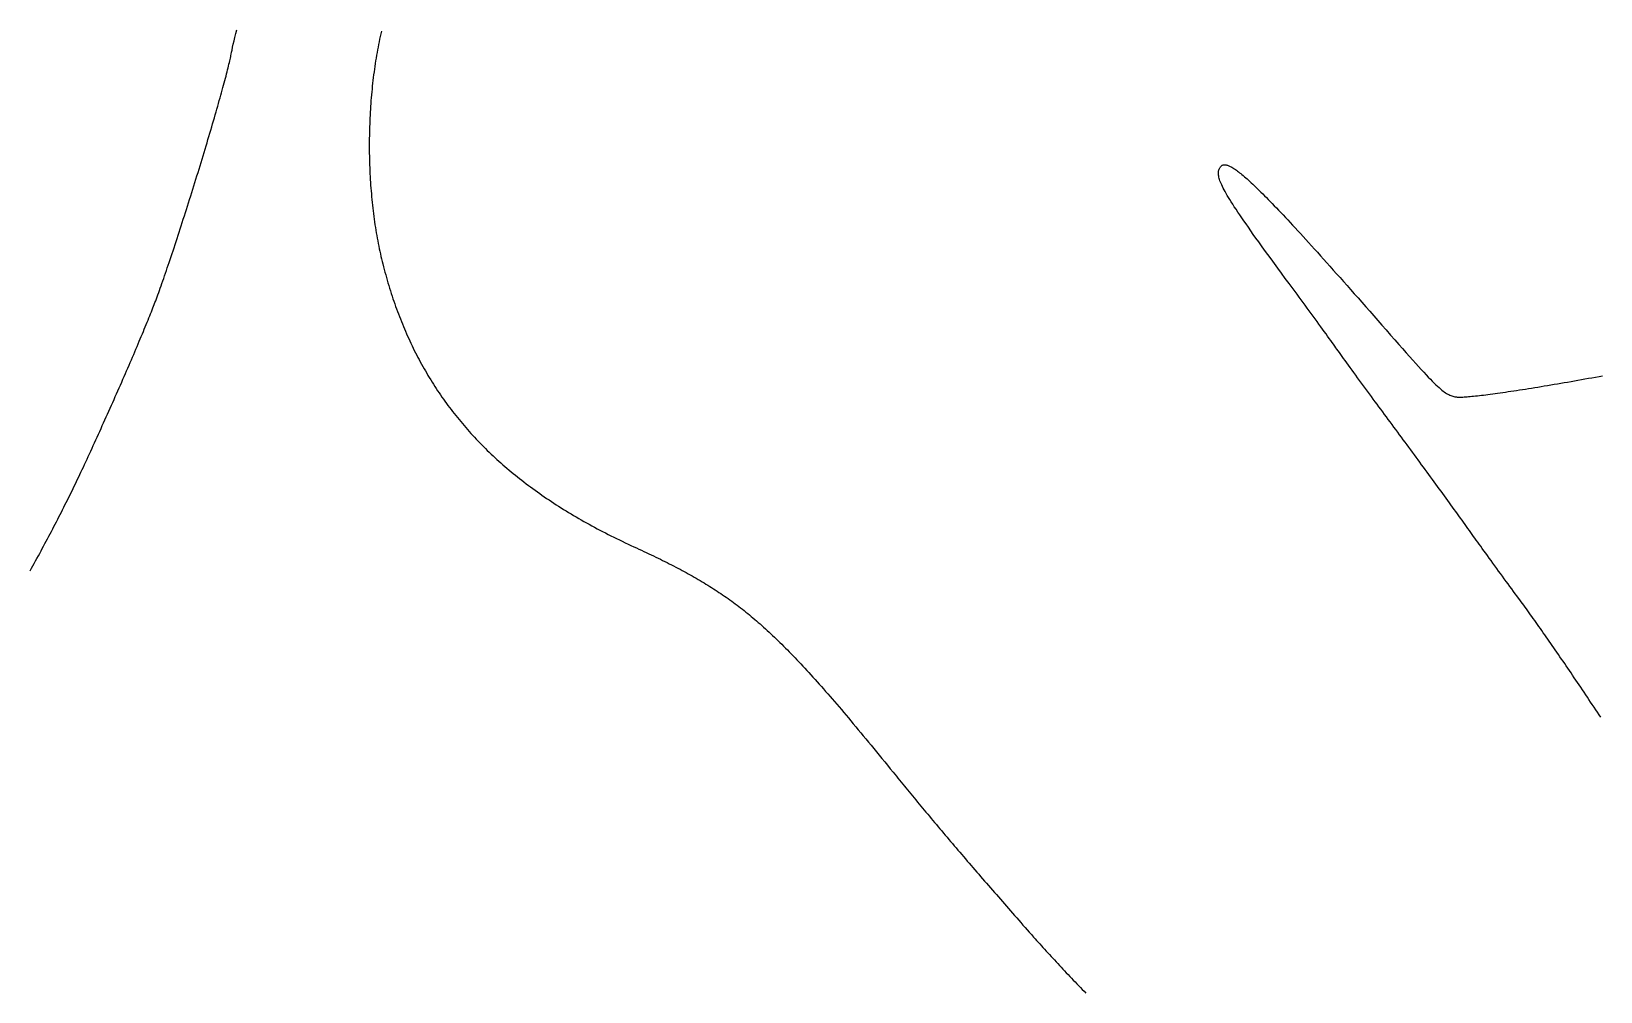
# Model space of a CAD drawing. Header units: millimetres. Extents: x 0 to 300, y 0 to 300.
# Drawn here: x 71.6 to 155.4, y 51.3 to 102.6 of the extents above; entities that cross this region are included whole.
import ezdxf

# ---------------------------------------------------------------- set-up
doc = ezdxf.new("R2010")
doc.units = ezdxf.units.MM
doc.layers.add('IC_DELIKLER', color=5, linetype='Continuous')

msp = doc.modelspace()

# ---------------------------------------------------------------- linework, layer by layer
at = {"layer": 'IC_DELIKLER'}
for points in [[(71.555, 73.762), (71.629, 73.895), (71.702, 74.028), (71.775, 74.161), (71.848, 74.293), (71.92, 74.426), (71.992, 74.558), (72.063, 74.69), (72.135, 74.822), (72.205, 74.953), (72.276, 75.085), (72.346, 75.216), (72.416, 75.347), (72.485, 75.477), (72.554, 75.608), (72.623, 75.738), (72.691, 75.868), (72.759, 75.998), (72.826, 76.127), (72.894, 76.257), (72.96, 76.386), (73.027, 76.514), (73.092, 76.643), (73.158, 76.771), (73.223, 76.899), (73.288, 77.026), (73.352, 77.154), (73.416, 77.281), (73.479, 77.407), (73.542, 77.533), (73.605, 77.659), (73.667, 77.785), (73.728, 77.91), (73.79, 78.035), (73.85, 78.16), (73.911, 78.284), (73.971, 78.408), (74.03, 78.532), (74.089, 78.655), (74.147, 78.778), (74.205, 78.9), (74.268, 79.033), (74.332, 79.169), (74.396, 79.306), (74.461, 79.444), (74.526, 79.584), (74.592, 79.726), (74.659, 79.869), (74.725, 80.013), (74.793, 80.159), (74.86, 80.306), (74.928, 80.454), (74.996, 80.603), (75.065, 80.753), (75.134, 80.904), (75.203, 81.056), (75.272, 81.208), (75.341, 81.361), (75.41, 81.515), (75.48, 81.669), (75.55, 81.824), (75.619, 81.979), (75.689, 82.134), (75.758, 82.289), (75.828, 82.445), (75.897, 82.601), (75.966, 82.756), (76.035, 82.912), (76.104, 83.067), (76.172, 83.222), (76.24, 83.377), (76.308, 83.531), (76.376, 83.685), (76.443, 83.838), (76.509, 83.991), (76.576, 84.143), (76.641, 84.294), (76.707, 84.445), (76.771, 84.594), (76.835, 84.742), (76.899, 84.89), (76.962, 85.036), (77.024, 85.181), (77.085, 85.324), (77.146, 85.466), (77.206, 85.607), (77.265, 85.746), (77.323, 85.884), (77.38, 86.02), (77.437, 86.154), (77.492, 86.286), (77.547, 86.416), (77.6, 86.544), (77.653, 86.671), (77.704, 86.795), (77.754, 86.917), (77.803, 87.036), (77.851, 87.153), (77.897, 87.268), (77.943, 87.38), (77.987, 87.49), (78.03, 87.596), (78.071, 87.7), (78.111, 87.802), (78.15, 87.9), (78.185, 87.991), (78.222, 88.087), (78.259, 88.186), (78.298, 88.289), (78.337, 88.396), (78.378, 88.507), (78.42, 88.621), (78.462, 88.739), (78.505, 88.86), (78.55, 88.985), (78.595, 89.112), (78.641, 89.243), (78.687, 89.377), (78.735, 89.514), (78.783, 89.653), (78.832, 89.796), (78.881, 89.941), (78.931, 90.088), (78.982, 90.238), (79.033, 90.391), (79.085, 90.545), (79.137, 90.702), (79.19, 90.861), (79.243, 91.021), (79.296, 91.184), (79.35, 91.348), (79.405, 91.515), (79.459, 91.682), (79.514, 91.851), (79.569, 92.022), (79.625, 92.194), (79.68, 92.367), (79.736, 92.541), (79.792, 92.716), (79.848, 92.892), (79.905, 93.069), (79.961, 93.246), (80.017, 93.424), (80.073, 93.603), (80.13, 93.782), (80.186, 93.961), (80.242, 94.141), (80.298, 94.321), (80.354, 94.501), (80.409, 94.68), (80.465, 94.86), (80.52, 95.039), (80.575, 95.218), (80.63, 95.397), (80.684, 95.575), (80.738, 95.752), (80.792, 95.929), (80.845, 96.105), (80.898, 96.28), (80.95, 96.454), (81.002, 96.627), (81.053, 96.798), (81.104, 96.968), (81.154, 97.137), (81.203, 97.305), (81.252, 97.47), (81.3, 97.635), (81.347, 97.797), (81.394, 97.957), (81.44, 98.116), (81.485, 98.272), (81.529, 98.426), (81.573, 98.578), (81.615, 98.728), (81.657, 98.875), (81.698, 99.019), (81.737, 99.161), (81.776, 99.3), (81.814, 99.437), (81.85, 99.57), (81.886, 99.7), (81.92, 99.827), (81.953, 99.951), (81.985, 100.072), (82.016, 100.189), (82.046, 100.303), (82.074, 100.413), (82.101, 100.519), (82.127, 100.622), (82.151, 100.72), (82.174, 100.815), (82.196, 100.906), (82.216, 100.992), (82.234, 101.074), (82.251, 101.152), (82.267, 101.225), (82.281, 101.293), (82.293, 101.357), (82.312, 101.455), (82.338, 101.578), (82.37, 101.724), (82.407, 101.887), (82.448, 102.066), (82.492, 102.256), (82.539, 102.454), (82.588, 102.655)], [(90.312, 102.581), (90.28, 102.442), (90.249, 102.301), (90.219, 102.16), (90.19, 102.018), (90.162, 101.875), (90.134, 101.731), (90.107, 101.586), (90.081, 101.441), (90.056, 101.295), (90.031, 101.148), (90.008, 101.001), (89.985, 100.853), (89.963, 100.704), (89.942, 100.555), (89.921, 100.405), (89.902, 100.254), (89.883, 100.103), (89.865, 99.952), (89.847, 99.8), (89.831, 99.647), (89.815, 99.494), (89.8, 99.341), (89.786, 99.187), (89.773, 99.033), (89.76, 98.878), (89.749, 98.724), (89.738, 98.568), (89.727, 98.413), (89.718, 98.257), (89.71, 98.102), (89.702, 97.946), (89.695, 97.789), (89.689, 97.633), (89.683, 97.476), (89.679, 97.32), (89.675, 97.163), (89.672, 97.006), (89.67, 96.85), (89.668, 96.693), (89.668, 96.536), (89.668, 96.379), (89.669, 96.223), (89.67, 96.066), (89.673, 95.909), (89.676, 95.753), (89.68, 95.597), (89.685, 95.441), (89.691, 95.285), (89.698, 95.129), (89.705, 94.974), (89.713, 94.819), (89.722, 94.664), (89.732, 94.51), (89.742, 94.356), (89.753, 94.202), (89.765, 94.049), (89.778, 93.896), (89.792, 93.744), (89.806, 93.592), (89.821, 93.44), (89.837, 93.289), (89.854, 93.139), (89.872, 92.989), (89.89, 92.84), (89.909, 92.691), (89.929, 92.544), (89.95, 92.396), (89.972, 92.25), (89.994, 92.104), (90.017, 91.959), (90.041, 91.814), (90.066, 91.671), (90.091, 91.528), (90.117, 91.386), (90.144, 91.245), (90.172, 91.105), (90.201, 90.965), (90.23, 90.827), (90.261, 90.69), (90.292, 90.553), (90.323, 90.418), (90.356, 90.283), (90.389, 90.15), (90.427, 90.003), (90.465, 89.858), (90.505, 89.712), (90.544, 89.568), (90.585, 89.424), (90.626, 89.281), (90.668, 89.138), (90.711, 88.996), (90.754, 88.855), (90.798, 88.715), (90.843, 88.575), (90.888, 88.436), (90.934, 88.297), (90.981, 88.159), (91.029, 88.022), (91.077, 87.886), (91.126, 87.75), (91.176, 87.614), (91.227, 87.48), (91.278, 87.346), (91.33, 87.212), (91.383, 87.08), (91.436, 86.947), (91.491, 86.816), (91.546, 86.685), (91.601, 86.555), (91.658, 86.425), (91.715, 86.296), (91.773, 86.168), (91.832, 86.04), (91.891, 85.913), (91.951, 85.787), (92.012, 85.661), (92.074, 85.536), (92.137, 85.411), (92.2, 85.287), (92.264, 85.164), (92.329, 85.041), (92.394, 84.918), (92.461, 84.797), (92.528, 84.676), (92.596, 84.555), (92.664, 84.435), (92.734, 84.316), (92.804, 84.197), (92.875, 84.079), (92.947, 83.962), (93.02, 83.845), (93.093, 83.728), (93.167, 83.613), (93.242, 83.497), (93.318, 83.383), (93.394, 83.269), (93.472, 83.155), (93.55, 83.042), (93.629, 82.93), (93.709, 82.818), (93.789, 82.707), (93.871, 82.596), (93.953, 82.486), (94.036, 82.376), (94.12, 82.267), (94.204, 82.158), (94.29, 82.05), (94.376, 81.943), (94.463, 81.836), (94.551, 81.73), (94.64, 81.624), (94.73, 81.519), (94.82, 81.414), (94.911, 81.31), (95.003, 81.206), (95.096, 81.103), (95.19, 81), (95.285, 80.898), (95.38, 80.796), (95.477, 80.695), (95.574, 80.594), (95.672, 80.494), (95.771, 80.395), (95.87, 80.296), (95.971, 80.197), (96.072, 80.099), (96.175, 80.001), (96.278, 79.904), (96.382, 79.808), (96.487, 79.711), (96.592, 79.616), (96.699, 79.521), (96.806, 79.426), (96.915, 79.332), (97.024, 79.238), (97.134, 79.145), (97.245, 79.052), (97.357, 78.96), (97.47, 78.868), (97.583, 78.777), (97.698, 78.686), (97.813, 78.596), (97.929, 78.506), (98.047, 78.416), (98.165, 78.327), (98.284, 78.239), (98.404, 78.151), (98.524, 78.063), (98.646, 77.976), (98.769, 77.889), (98.892, 77.803), (99.016, 77.717), (99.142, 77.632), (99.268, 77.547), (99.395, 77.462), (99.523, 77.378), (99.652, 77.295), (99.782, 77.211), (99.913, 77.129), (100.044, 77.046), (100.177, 76.964), (100.311, 76.883), (100.445, 76.802), (100.581, 76.721), (100.717, 76.641), (100.854, 76.561), (100.993, 76.481), (101.132, 76.402), (101.272, 76.324), (101.413, 76.245), (101.555, 76.168), (101.698, 76.09), (101.842, 76.013), (101.987, 75.936), (102.133, 75.86), (102.279, 75.784), (102.427, 75.709), (102.576, 75.634), (102.725, 75.559), (102.876, 75.485), (103.028, 75.411), (103.18, 75.337), (103.334, 75.264), (103.488, 75.191), (103.644, 75.119), (103.8, 75.047), (103.936, 74.984), (104.07, 74.923), (104.202, 74.861), (104.334, 74.8), (104.464, 74.739), (104.592, 74.678), (104.72, 74.618), (104.846, 74.557), (104.97, 74.497), (105.094, 74.438), (105.216, 74.378), (105.337, 74.318), (105.457, 74.259), (105.575, 74.2), (105.693, 74.14), (105.81, 74.081), (105.925, 74.022), (106.039, 73.963), (106.153, 73.903), (106.265, 73.844), (106.377, 73.785), (106.487, 73.725), (106.597, 73.666), (106.706, 73.606), (106.814, 73.546), (106.921, 73.486), (107.027, 73.426), (107.132, 73.365), (107.237, 73.304), (107.341, 73.243), (107.444, 73.182), (107.547, 73.12), (107.649, 73.058), (107.751, 72.996), (107.851, 72.933), (107.952, 72.87), (108.051, 72.806), (108.15, 72.742), (108.249, 72.677), (108.347, 72.612), (108.445, 72.547), (108.543, 72.48), (108.64, 72.414), (108.736, 72.346), (108.833, 72.278), (108.929, 72.21), (109.025, 72.141), (109.12, 72.071), (109.215, 72), (109.311, 71.928), (109.406, 71.856), (109.5, 71.783), (109.595, 71.71), (109.69, 71.635), (109.784, 71.56), (109.879, 71.483), (109.973, 71.406), (110.068, 71.328), (110.162, 71.249), (110.257, 71.169), (110.351, 71.088), (110.446, 71.006), (110.541, 70.923), (110.636, 70.839), (110.732, 70.754), (110.827, 70.667), (110.923, 70.58), (111.019, 70.491), (111.115, 70.402), (111.212, 70.311), (111.309, 70.219), (111.407, 70.125), (111.504, 70.031), (111.603, 69.935), (111.702, 69.838), (111.801, 69.739), (111.9, 69.639), (112.001, 69.538), (112.102, 69.435), (112.203, 69.331), (112.305, 69.226), (112.408, 69.119), (112.511, 69.01), (112.615, 68.9), (112.72, 68.789), (112.826, 68.676), (112.932, 68.561), (113.039, 68.445), (113.147, 68.327), (113.256, 68.208), (113.366, 68.086), (113.476, 67.963), (113.588, 67.839), (113.7, 67.712), (113.814, 67.584), (113.928, 67.454), (114.044, 67.323), (114.16, 67.189), (114.278, 67.054), (114.397, 66.917), (114.517, 66.777), (114.638, 66.636), (114.76, 66.493), (114.883, 66.348), (115.008, 66.201), (115.134, 66.052), (115.262, 65.901), (115.39, 65.748), (115.52, 65.593), (115.652, 65.436), (115.785, 65.276), (115.919, 65.115), (116.055, 64.951), (116.192, 64.785), (116.33, 64.617), (116.471, 64.447), (116.612, 64.274), (116.756, 64.099), (116.901, 63.922), (117.047, 63.742), (117.196, 63.56), (117.346, 63.376), (117.498, 63.189), (117.651, 63), (117.735, 62.896), (117.82, 62.792), (117.904, 62.688), (117.99, 62.584), (118.075, 62.479), (118.161, 62.374), (118.247, 62.268), (118.334, 62.163), (118.421, 62.057), (118.508, 61.95), (118.596, 61.844), (118.684, 61.737), (118.773, 61.629), (118.862, 61.522), (118.951, 61.414), (119.041, 61.306), (119.131, 61.197), (119.221, 61.088), (119.312, 60.979), (119.403, 60.87), (119.495, 60.76), (119.587, 60.65), (119.679, 60.539), (119.772, 60.429), (119.865, 60.318), (119.959, 60.206), (120.053, 60.094), (120.147, 59.982), (120.242, 59.87), (120.337, 59.757), (120.432, 59.644), (120.528, 59.531), (120.624, 59.417), (120.721, 59.303), (120.818, 59.189), (120.916, 59.074), (121.014, 58.959), (121.112, 58.844), (121.21, 58.728), (121.309, 58.612), (121.409, 58.496), (121.509, 58.379), (121.609, 58.262), (121.71, 58.145), (121.811, 58.027), (121.912, 57.909), (122.014, 57.791), (122.116, 57.672), (122.219, 57.553), (122.322, 57.433), (122.426, 57.314), (122.53, 57.193), (122.634, 57.073), (122.739, 56.952), (122.844, 56.831), (122.949, 56.709), (123.055, 56.588), (123.162, 56.465), (123.269, 56.343), (123.376, 56.22), (123.483, 56.096), (123.591, 55.973), (123.7, 55.849), (123.809, 55.724), (123.918, 55.6), (124.028, 55.475), (124.138, 55.349), (124.249, 55.223), (124.36, 55.097), (124.471, 54.971), (124.583, 54.844), (124.695, 54.716), (124.808, 54.589), (124.921, 54.461), (125.035, 54.332), (125.149, 54.203), (125.231, 54.111), (125.313, 54.018), (125.397, 53.925), (125.48, 53.831), (125.565, 53.738), (125.65, 53.644), (125.735, 53.549), (125.821, 53.454), (125.908, 53.36), (125.995, 53.264), (126.083, 53.169), (126.171, 53.073), (126.26, 52.977), (126.349, 52.881), (126.439, 52.784), (126.529, 52.687), (126.62, 52.59), (126.711, 52.493), (126.803, 52.395), (126.896, 52.297), (126.989, 52.199), (127.082, 52.1), (127.176, 52.002), (127.27, 51.903), (127.365, 51.804), (127.46, 51.704), (127.556, 51.605), (127.653, 51.505), (127.75, 51.405), (127.847, 51.305), (127.945, 51.204)], [(155.442, 65.939), (155.352, 66.075), (155.262, 66.211), (155.172, 66.346), (155.083, 66.481), (154.993, 66.615), (154.904, 66.749), (154.815, 66.882), (154.727, 67.014), (154.639, 67.146), (154.55, 67.278), (154.463, 67.409), (154.375, 67.539), (154.288, 67.669), (154.201, 67.798), (154.114, 67.926), (154.028, 68.054), (153.941, 68.181), (153.856, 68.308), (153.77, 68.434), (153.685, 68.559), (153.6, 68.683), (153.516, 68.807), (153.432, 68.93), (153.348, 69.052), (153.265, 69.173), (153.182, 69.294), (153.099, 69.414), (153.017, 69.533), (152.935, 69.651), (152.854, 69.768), (152.773, 69.885), (152.693, 70.001), (152.613, 70.115), (152.533, 70.229), (152.454, 70.342), (152.375, 70.454), (152.297, 70.566), (152.22, 70.676), (152.142, 70.785), (152.066, 70.893), (151.99, 71.001), (151.914, 71.107), (151.839, 71.212), (151.765, 71.316), (151.691, 71.42), (151.617, 71.522), (151.544, 71.623), (151.472, 71.723), (151.4, 71.822), (151.329, 71.92), (151.259, 72.017), (151.189, 72.112), (151.12, 72.207), (151.051, 72.3), (150.964, 72.418), (150.875, 72.54), (150.782, 72.665), (150.688, 72.794), (150.591, 72.926), (150.493, 73.06), (150.394, 73.196), (150.293, 73.334), (150.192, 73.473), (150.09, 73.613), (149.988, 73.752), (149.886, 73.892), (149.785, 74.031), (149.685, 74.17), (149.586, 74.306), (149.488, 74.441), (149.392, 74.574), (149.298, 74.704), (149.207, 74.83), (149.118, 74.953), (149.032, 75.072), (148.95, 75.187), (148.871, 75.297), (148.796, 75.401), (148.725, 75.5), (148.652, 75.602), (148.578, 75.706), (148.503, 75.81), (148.427, 75.916), (148.35, 76.024), (148.272, 76.132), (148.193, 76.242), (148.113, 76.353), (148.033, 76.465), (147.951, 76.578), (147.869, 76.693), (147.785, 76.808), (147.701, 76.925), (147.616, 77.042), (147.531, 77.16), (147.444, 77.28), (147.357, 77.4), (147.269, 77.521), (147.18, 77.643), (147.091, 77.766), (147.001, 77.89), (146.911, 78.014), (146.819, 78.14), (146.728, 78.266), (146.635, 78.393), (146.542, 78.52), (146.449, 78.648), (146.355, 78.777), (146.26, 78.906), (146.165, 79.036), (146.07, 79.166), (145.974, 79.297), (145.878, 79.429), (145.781, 79.561), (145.684, 79.693), (145.587, 79.826), (145.489, 79.959), (145.391, 80.092), (145.293, 80.226), (145.194, 80.36), (145.095, 80.495), (144.996, 80.629), (144.897, 80.764), (144.797, 80.899), (144.698, 81.034), (144.598, 81.17), (144.498, 81.305), (144.398, 81.441), (144.298, 81.576), (144.197, 81.712), (144.097, 81.848), (143.997, 81.983), (143.896, 82.119), (143.796, 82.254), (143.695, 82.389), (143.598, 82.52), (143.499, 82.655), (143.398, 82.791), (143.295, 82.931), (143.191, 83.071), (143.087, 83.214), (142.982, 83.357), (142.876, 83.5), (142.771, 83.644), (142.666, 83.787), (142.562, 83.93), (142.458, 84.071), (142.357, 84.211), (142.256, 84.348), (142.158, 84.483), (142.062, 84.615), (141.969, 84.744), (141.878, 84.869), (141.791, 84.99), (141.707, 85.106), (141.627, 85.216), (141.552, 85.322), (141.481, 85.421), (141.414, 85.514), (141.353, 85.6), (141.296, 85.68), (141.234, 85.767), (141.167, 85.86), (141.096, 85.96), (141.02, 86.065), (140.94, 86.176), (140.856, 86.292), (140.769, 86.413), (140.678, 86.538), (140.585, 86.667), (140.489, 86.799), (140.39, 86.935), (140.289, 87.074), (140.187, 87.215), (140.082, 87.358), (139.977, 87.502), (139.87, 87.648), (139.763, 87.795), (139.655, 87.943), (139.546, 88.091), (139.438, 88.238), (139.33, 88.386), (139.223, 88.532), (139.116, 88.677), (139.011, 88.82), (138.907, 88.961), (138.804, 89.1), (138.596, 89.382), (138.395, 89.656), (138.2, 89.92), (138.013, 90.176), (137.832, 90.423), (137.659, 90.661), (137.491, 90.892), (137.33, 91.114), (137.176, 91.328), (137.028, 91.535), (136.886, 91.733), (136.75, 91.925), (136.62, 92.109), (136.496, 92.286), (136.378, 92.456), (136.266, 92.619), (136.159, 92.776), (136.058, 92.926), (135.962, 93.07), (135.871, 93.208), (135.786, 93.34), (135.706, 93.466), (135.631, 93.587), (135.56, 93.702), (135.495, 93.812), (135.434, 93.917), (135.378, 94.017), (135.326, 94.112), (135.279, 94.203), (135.236, 94.289), (135.198, 94.371), (135.163, 94.449), (135.133, 94.523), (135.106, 94.593), (135.083, 94.66), (135.064, 94.723), (135.049, 94.783), (135.037, 94.84), (135.029, 94.894), (135.024, 94.946), (135.022, 94.994), (135.023, 95.041), (135.027, 95.085), (135.035, 95.127), (135.045, 95.167), (135.058, 95.206), (135.073, 95.243), (135.091, 95.278), (135.112, 95.312), (135.134, 95.346), (135.15, 95.365), (135.167, 95.383), (135.185, 95.399), (135.204, 95.413), (135.224, 95.424), (135.246, 95.434), (135.268, 95.442), (135.293, 95.447), (135.318, 95.451), (135.345, 95.452), (135.373, 95.451), (135.403, 95.448), (135.434, 95.443), (135.466, 95.435), (135.501, 95.425), (135.536, 95.412), (135.574, 95.398), (135.613, 95.381), (135.653, 95.361), (135.695, 95.339), (135.739, 95.314), (135.785, 95.287), (135.832, 95.258), (135.882, 95.225), (135.933, 95.19), (135.986, 95.153), (136.041, 95.113), (136.097, 95.07), (136.156, 95.024), (136.217, 94.976), (136.28, 94.924), (136.345, 94.87), (136.412, 94.813), (136.481, 94.753), (136.552, 94.69), (136.625, 94.625), (136.701, 94.556), (136.779, 94.484), (136.859, 94.409), (136.941, 94.331), (137.026, 94.25), (137.113, 94.166), (137.202, 94.079), (137.294, 93.988), (137.389, 93.894), (137.485, 93.797), (137.585, 93.697), (137.687, 93.593), (137.791, 93.486), (137.898, 93.376), (138.008, 93.262), (138.121, 93.144), (138.236, 93.024), (138.354, 92.899), (138.474, 92.771), (138.598, 92.64), (138.724, 92.505), (138.853, 92.366), (138.985, 92.224), (139.12, 92.078), (139.258, 91.928), (139.399, 91.775), (139.543, 91.617), (139.69, 91.456), (139.84, 91.291), (139.993, 91.122), (140.149, 90.949), (140.309, 90.773), (140.471, 90.592), (140.637, 90.407), (140.807, 90.219), (140.979, 90.026), (141.155, 89.829), (141.334, 89.628), (141.517, 89.423), (141.703, 89.213), (141.892, 89), (142.085, 88.782), (142.281, 88.56), (142.481, 88.334), (142.685, 88.103), (142.892, 87.868), (143.103, 87.628), (143.317, 87.384), (143.535, 87.136), (143.757, 86.883), (143.983, 86.626), (144.22, 86.355), (144.445, 86.099), (144.658, 85.857), (144.859, 85.628), (145.05, 85.413), (145.23, 85.21), (145.4, 85.02), (145.561, 84.841), (145.712, 84.674), (145.854, 84.518), (145.988, 84.373), (146.113, 84.238), (146.231, 84.113), (146.342, 83.997), (146.447, 83.89), (146.545, 83.792), (146.637, 83.703), (146.723, 83.621), (146.804, 83.547), (146.881, 83.479), (146.954, 83.419), (147.023, 83.364), (147.088, 83.316), (147.15, 83.273), (147.21, 83.235), (147.268, 83.201), (147.324, 83.172), (147.379, 83.146), (147.433, 83.124), (147.486, 83.105), (147.54, 83.089), (147.594, 83.075), (147.648, 83.062), (147.704, 83.051), (147.734, 83.047), (147.769, 83.043), (147.81, 83.041), (147.855, 83.04), (147.905, 83.039), (147.959, 83.04), (148.019, 83.042), (148.083, 83.045), (148.152, 83.049), (148.225, 83.053), (148.303, 83.059), (148.384, 83.066), (148.47, 83.073), (148.561, 83.082), (148.655, 83.091), (148.753, 83.102), (148.855, 83.113), (148.961, 83.125), (149.071, 83.138), (149.184, 83.152), (149.301, 83.166), (149.421, 83.182), (149.544, 83.198), (149.671, 83.215), (149.801, 83.232), (149.935, 83.251), (150.071, 83.27), (150.21, 83.29), (150.352, 83.31), (150.497, 83.332), (150.645, 83.354), (150.795, 83.376), (150.948, 83.399), (151.103, 83.423), (151.261, 83.448), (151.421, 83.473), (151.583, 83.498), (151.748, 83.525), (151.914, 83.551), (152.082, 83.579), (152.252, 83.606), (152.424, 83.635), (152.598, 83.664), (152.773, 83.693), (152.95, 83.723), (153.129, 83.753), (153.308, 83.783), (153.489, 83.814), (153.672, 83.846), (153.855, 83.878), (154.039, 83.91), (154.225, 83.943), (154.411, 83.976), (154.598, 84.009), (154.786, 84.043), (154.974, 84.077), (155.163, 84.111), (155.353, 84.145), (155.542, 84.18)]]:
    msp.add_lwpolyline(points, dxfattribs=at)

doc.saveas('drawing.dxf')
